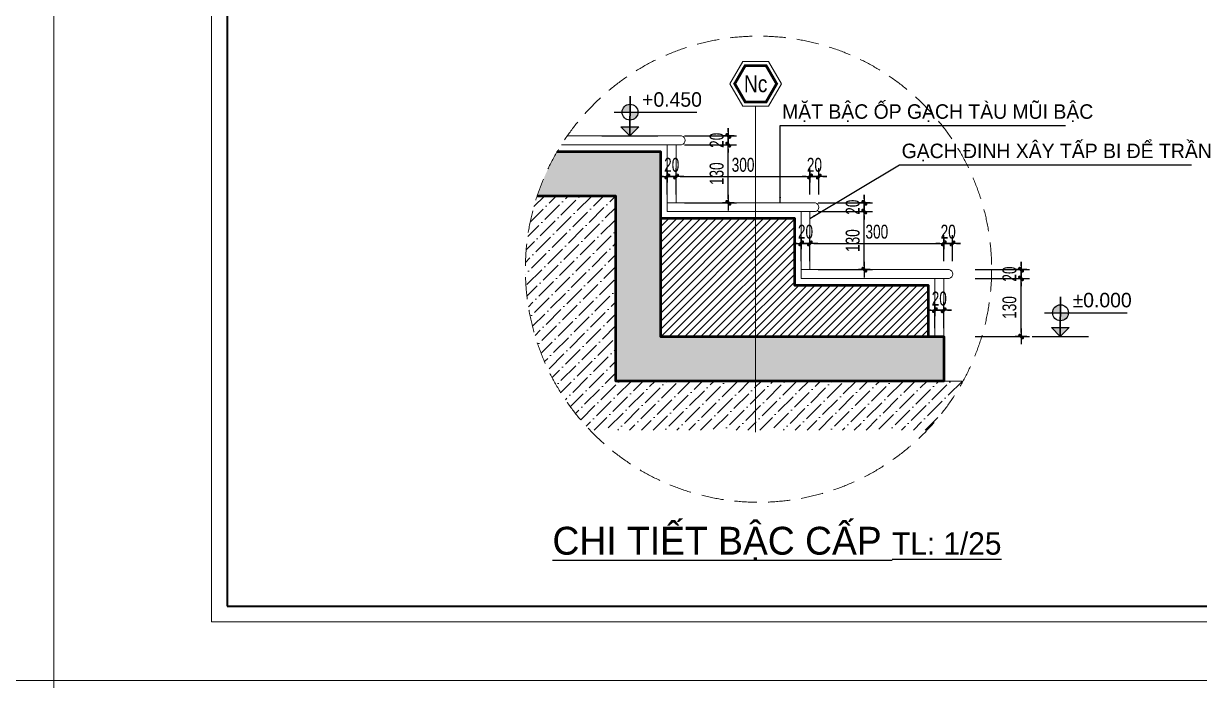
# Model space of a CAD drawing. Header units: inches. Extents: x 88947 to 296847, y 35049 to 161062.
# Drawn here: x 207612 to 212886, y 77053 to 80001 of the extents above; entities that cross this region are included whole.
import ezdxf

# ---------------------------------------------------------------- set-up
doc = ezdxf.new("R2010")
doc.units = ezdxf.units.IN
doc.header["$MEASUREMENT"] = 0
doc.header["$PDMODE"] = 1
doc.linetypes.add('DASHED', pattern=[0.75, 0.5, -0.25])
for name, color, linetype, lineweight in [('A-Dims', 145, 'Continuous', 25), ('A-Text', 30, 'Continuous', 9), ('A-Wall', 2, 'Continuous', 35), ('DIM', 7, 'Continuous', 25), ('HACTH', 8, 'Continuous', 5), ('HATCH', 8, 'Continuous', 5), ('KHUNG 2', 144, 'Continuous', 18), ('KY HIEU', 4, 'Continuous', 25), ('NETMANH', 192, 'Continuous', 18), ('netthay', 254, 'Continuous', 25), ('THAY', 3, 'Continuous', 18), ('TUONG', 4, 'Continuous', 50)]:
    doc.layers.add(name, color=color, linetype=linetype, lineweight=lineweight)
doc.layers.add('text', color=2, linetype='Continuous')
doc.styles.add('DDCo-B-Helve-condense', font='VHELVCB.TTF')
doc.styles.add('FRANKO', font='VFRANKO.TTF')
doc.styles.add('TEXT', font='VHELVCN.TTF')
doc.styles.add('VNI-HELVE-CONDENSE', font='VNARIAL.TTF', dxfattribs={"width": 0.7})
doc.dimstyles.new('TAS-25', dxfattribs={"dimscale": 25, "dimtxt": 2.5, "dimasz": 0.7, "dimexe": 1.5, "dimexo": 1.5, "dimgap": 0.8, "dimtad": 1, "dimdec": 0, "dimlfac": 0.5, "dimzin": 3, "dimdsep": 46, "dimtxsty": 'VNI-HELVE-CONDENSE', "dimblk": 'TICK', "dimcen": 2.5, "dimclrt": 71, "dimazin": 2, "dimtfac": 0.75, "dimtdec": 0, "dimtix": 1, "dimtmove": 2, "dimatfit": 2, "dimldrblk": 'TICK123', "dimfxl": 1.5, "dimtolj": 1, "dimtzin": 0, "dimarcsym": 0})
doc.dimstyles.new('TL 50', dxfattribs={"dimscale": 50, "dimtxt": 1.25, "dimasz": 0.5, "dimexe": 1, "dimexo": 1, "dimgap": 0.5, "dimtad": 1, "dimdec": 0, "dimzin": 3, "dimdsep": 46, "dimtxsty": 'VNI-HELVE-CONDENSE', "dimblk": 'DOT', "dimcen": 2, "dimclrt": 7, "dimazin": 2, "dimtfac": 0.75, "dimtdec": 0, "dimtix": 1, "dimtmove": 2, "dimatfit": 2, "dimfxl": 1.5, "dimtolj": 1, "dimtzin": 0, "dimarcsym": 0})

# ---------------------------------------------------------------- blocks, each defined once
blk = doc.blocks.new('khung ten')
at = {"layer": 'A-Wall', "ltscale": 0.7}
blk.add_lwpolyline([(267204.1, -219099.4), (305804.1, -219099.4), (305804.1, -190799.4), (267204.1, -190799.4)], close=True, dxfattribs=at)
at = {"layer": 'KHUNG 2', "ltscale": 0.7}
blk.add_lwpolyline([(267004.1, -219299.4), (306004.1, -219299.4), (306004.1, -190599.4), (267004.1, -190599.4)], close=True, dxfattribs=at)
at = {"layer": 'NETMANH', "ltscale": 0.7}
blk.add_lwpolyline([(265004.1, -220042.3), (307004.1, -220042.3), (307004.1, -190342.3), (265004.1, -190342.3)], close=True, dxfattribs=at)
blk = doc.blocks.new('TICK')
at = {"layer": 'A-Dims', "color": 1}
for p, q in [((-2, 0), (2, 0)), ((0, 1.5), (0, -1.5))]:
    blk.add_line(p, q, dxfattribs=at)
at = {"layer": 'A-Dims', "color": 1, "const_width": 0.788}
blk.add_lwpolyline([(-0.33, -0.35), (0.38, 0.38)], dxfattribs=at)
at = {"layer": 'A-Dims', "color": 1, "const_width": 0.394}
for points in [[(0.24, 0.52, -0.414214), (0.52, 0.52, -1)], [(0.52, 0.52, -0.414214), (0.52, 0.24, -1)], [(-0.47, -0.21, 0.414214), (-0.47, -0.49, 1)], [(-0.47, -0.49, 0.414214), (-0.19, -0.49, 1)]]:
    blk.add_lwpolyline(points, format="xyb", dxfattribs=at)
blk = doc.blocks.new('*D2857')
at = {"layer": 'Defpoints', "color": 0}
for p in [(211738.9, 78714.6), (211698.9, 78596.9), (211738.9, 78596.9)]:
    blk.add_point(p, dxfattribs=at)
at = {"layer": 'DIM', "color": 0, "lineweight": -2}
for p, q in [((211698.9, 78634.4), (211698.9, 78752.1)), ((211738.9, 78634.4), (211738.9, 78752.1)), ((211681.4, 78714.6), (211663.9, 78714.6)), ((211698.9, 78714.6), (211738.9, 78714.6)), ((211756.4, 78714.6), (211773.9, 78714.6))]:
    blk.add_line(p, q, dxfattribs=at)
at = {"layer": 'DIM', "color": 0, "lineweight": -2, "xscale": 17.5, "yscale": 17.5, "zscale": 17.5}
blk.add_blockref('TICK', (211698.9, 78714.6), dxfattribs=at)
at = {"layer": 'DIM', "color": 0, "lineweight": -2, "xscale": 17.5, "yscale": 17.5, "zscale": 17.5, "rotation": 180}
blk.add_blockref('TICK', (211738.9, 78714.6), dxfattribs=at)
at = {"layer": 'DIM', "color": 71, "insert": (211718.9, 78766.5), "char_height": 62.5, "attachment_point": 5, "style": 'VNI-HELVE-CONDENSE'}
blk.add_mtext('\\A1;20', dxfattribs=at)
blk = doc.blocks.new('TICK123')
at = {"layer": 'A-Dims', "color": 1}
blk.add_lwpolyline([(0.05, 0, 0, 0.84, 0), (-2.11, 0, 8.4, 8.4, 0)], format="xyseb", dxfattribs=at)
blk = doc.blocks.new('*D1794')
at = {"layer": 'Defpoints', "color": 0}
for p in [(211738.9, 79014.6), (211138.9, 78896.9), (211738.9, 78896.9)]:
    blk.add_point(p, dxfattribs=at)
at = {"layer": 'DIM', "color": 0, "lineweight": -2}
for p, q in [((211138.9, 78934.4), (211138.9, 79052.1)), ((211156.4, 79014.6), (211721.4, 79014.6)), ((211738.9, 78934.4), (211738.9, 79052.1))]:
    blk.add_line(p, q, dxfattribs=at)
at = {"layer": 'DIM', "color": 0, "lineweight": -2, "xscale": 17.5, "yscale": 17.5, "zscale": 17.5, "rotation": 180}
blk.add_blockref('TICK', (211138.9, 79014.6), dxfattribs=at)
at = {"layer": 'DIM', "color": 0, "lineweight": -2, "xscale": 17.5, "yscale": 17.5, "zscale": 17.5}
blk.add_blockref('TICK', (211738.9, 79014.6), dxfattribs=at)
at = {"layer": 'DIM', "color": 71, "insert": (211438.9, 79066.6), "char_height": 62.5, "attachment_point": 5, "style": 'VNI-HELVE-CONDENSE'}
blk.add_mtext('\\A1;300', dxfattribs=at)
blk = doc.blocks.new('*D1795')
at = {"layer": 'Defpoints', "color": 0}
for p in [(211778.9, 79014.6), (211738.9, 78896.9), (211778.9, 78896.9)]:
    blk.add_point(p, dxfattribs=at)
at = {"layer": 'DIM', "color": 0, "lineweight": -2}
for p, q in [((211721.4, 79014.6), (211703.9, 79014.6)), ((211738.9, 78934.4), (211738.9, 79052.1)), ((211738.9, 79014.6), (211778.9, 79014.6)), ((211778.9, 78934.4), (211778.9, 79052.1)), ((211796.4, 79014.6), (211813.9, 79014.6))]:
    blk.add_line(p, q, dxfattribs=at)
at = {"layer": 'DIM', "color": 0, "lineweight": -2, "xscale": 17.5, "yscale": 17.5, "zscale": 17.5}
blk.add_blockref('TICK', (211738.9, 79014.6), dxfattribs=at)
at = {"layer": 'DIM', "color": 0, "lineweight": -2, "xscale": 17.5, "yscale": 17.5, "zscale": 17.5, "rotation": 180}
blk.add_blockref('TICK', (211778.9, 79014.6), dxfattribs=at)
at = {"layer": 'DIM', "color": 71, "insert": (211758.9, 79066.5), "char_height": 62.5, "attachment_point": 5, "style": 'VNI-HELVE-CONDENSE'}
blk.add_mtext('\\A1;20', dxfattribs=at)
blk = doc.blocks.new('*D1796')
at = {"layer": 'Defpoints', "color": 0}
for p in [(211138.9, 79014.6), (211098.9, 78896.9), (211138.9, 78896.9)]:
    blk.add_point(p, dxfattribs=at)
at = {"layer": 'DIM', "color": 0, "lineweight": -2}
for p, q in [((211081.4, 79014.6), (211063.9, 79014.6)), ((211098.9, 78934.4), (211098.9, 79052.1)), ((211098.9, 79014.6), (211138.9, 79014.6)), ((211138.9, 78934.4), (211138.9, 79052.1)), ((211156.4, 79014.6), (211173.9, 79014.6))]:
    blk.add_line(p, q, dxfattribs=at)
at = {"layer": 'DIM', "color": 0, "lineweight": -2, "xscale": 17.5, "yscale": 17.5, "zscale": 17.5}
blk.add_blockref('TICK', (211098.9, 79014.6), dxfattribs=at)
at = {"layer": 'DIM', "color": 0, "lineweight": -2, "xscale": 17.5, "yscale": 17.5, "zscale": 17.5, "rotation": 180}
blk.add_blockref('TICK', (211138.9, 79014.6), dxfattribs=at)
at = {"layer": 'DIM', "color": 71, "insert": (211118.9, 79066.5), "char_height": 62.5, "attachment_point": 5, "style": 'VNI-HELVE-CONDENSE'}
blk.add_mtext('\\A1;20', dxfattribs=at)
blk = doc.blocks.new('*D1797')
at = {"layer": 'Defpoints', "color": 0}
for p in [(211138.9, 79314.6), (210538.9, 79196.9), (211138.9, 79196.9)]:
    blk.add_point(p, dxfattribs=at)
at = {"layer": 'DIM', "color": 0, "lineweight": -2}
for p, q in [((210538.9, 79234.4), (210538.9, 79352.1)), ((211138.9, 79234.4), (211138.9, 79352.1)), ((210556.4, 79314.6), (211121.4, 79314.6))]:
    blk.add_line(p, q, dxfattribs=at)
at = {"layer": 'DIM', "color": 0, "lineweight": -2, "xscale": 17.5, "yscale": 17.5, "zscale": 17.5, "rotation": 180}
blk.add_blockref('TICK', (210538.9, 79314.6), dxfattribs=at)
at = {"layer": 'DIM', "color": 0, "lineweight": -2, "xscale": 17.5, "yscale": 17.5, "zscale": 17.5}
blk.add_blockref('TICK', (211138.9, 79314.6), dxfattribs=at)
at = {"layer": 'DIM', "color": 71, "insert": (210838.9, 79366.6), "char_height": 62.5, "attachment_point": 5, "style": 'VNI-HELVE-CONDENSE'}
blk.add_mtext('\\A1;300', dxfattribs=at)
blk = doc.blocks.new('*D1798')
at = {"layer": 'Defpoints', "color": 0}
for p in [(211178.9, 79314.6), (211138.9, 79196.9), (211178.9, 79196.9)]:
    blk.add_point(p, dxfattribs=at)
at = {"layer": 'DIM', "color": 0, "lineweight": -2}
for p, q in [((211138.9, 79234.4), (211138.9, 79352.1)), ((211178.9, 79234.4), (211178.9, 79352.1)), ((211121.4, 79314.6), (211103.9, 79314.6)), ((211138.9, 79314.6), (211178.9, 79314.6)), ((211196.4, 79314.6), (211213.9, 79314.6))]:
    blk.add_line(p, q, dxfattribs=at)
at = {"layer": 'DIM', "color": 0, "lineweight": -2, "xscale": 17.5, "yscale": 17.5, "zscale": 17.5}
blk.add_blockref('TICK', (211138.9, 79314.6), dxfattribs=at)
at = {"layer": 'DIM', "color": 0, "lineweight": -2, "xscale": 17.5, "yscale": 17.5, "zscale": 17.5, "rotation": 180}
blk.add_blockref('TICK', (211178.9, 79314.6), dxfattribs=at)
at = {"layer": 'DIM', "color": 71, "insert": (211158.9, 79366.5), "char_height": 62.5, "attachment_point": 5, "style": 'VNI-HELVE-CONDENSE'}
blk.add_mtext('\\A1;20', dxfattribs=at)
blk = doc.blocks.new('*D1799')
at = {"layer": 'Defpoints', "color": 0}
for p in [(210538.9, 79314.6), (210498.9, 79196.9), (210538.9, 79196.9)]:
    blk.add_point(p, dxfattribs=at)
at = {"layer": 'DIM', "color": 0, "lineweight": -2}
for p, q in [((210498.9, 79234.4), (210498.9, 79352.1)), ((210538.9, 79234.4), (210538.9, 79352.1)), ((210481.4, 79314.6), (210463.9, 79314.6)), ((210498.9, 79314.6), (210538.9, 79314.6)), ((210556.4, 79314.6), (210573.9, 79314.6))]:
    blk.add_line(p, q, dxfattribs=at)
at = {"layer": 'DIM', "color": 0, "lineweight": -2, "xscale": 17.5, "yscale": 17.5, "zscale": 17.5}
blk.add_blockref('TICK', (210498.9, 79314.6), dxfattribs=at)
at = {"layer": 'DIM', "color": 0, "lineweight": -2, "xscale": 17.5, "yscale": 17.5, "zscale": 17.5, "rotation": 180}
blk.add_blockref('TICK', (210538.9, 79314.6), dxfattribs=at)
at = {"layer": 'DIM', "color": 71, "insert": (210518.9, 79366.5), "char_height": 62.5, "attachment_point": 5, "style": 'VNI-HELVE-CONDENSE'}
blk.add_mtext('\\A1;20', dxfattribs=at)
blk = doc.blocks.new('*D1800')
at = {"layer": 'Defpoints', "color": 0}
for p in [(211841.9, 78856.9), (212085.6, 78856.9), (211841.9, 78596.9)]:
    blk.add_point(p, dxfattribs=at)
at = {"layer": 'DIM', "color": 0, "lineweight": -2}
for p, q in [((211879.4, 78856.9), (212123.1, 78856.9)), ((212085.6, 78614.4), (212085.6, 78839.4)), ((211879.4, 78596.9), (212123.1, 78596.9))]:
    blk.add_line(p, q, dxfattribs=at)
at = {"layer": 'DIM', "color": 0, "lineweight": -2, "xscale": 17.5, "yscale": 17.5, "zscale": 17.5}
for p, rotation in [((212085.6, 78856.9), 90), ((212085.6, 78596.9), 270)]:
    blk.add_blockref('TICK', p, dxfattribs=dict(at, rotation=rotation))
at = {"layer": 'DIM', "color": 71, "insert": (212033.6, 78726.9), "char_height": 62.5, "attachment_point": 5, "rotation": 90, "style": 'VNI-HELVE-CONDENSE'}
blk.add_mtext('\\A1;130', dxfattribs=at)
blk = doc.blocks.new('*D1801')
at = {"layer": 'Defpoints', "color": 0}
for p in [(211841.9, 78896.9), (211841.9, 78856.9), (212085.6, 78896.9)]:
    blk.add_point(p, dxfattribs=at)
at = {"layer": 'DIM', "color": 0, "lineweight": -2}
for p, q in [((212085.6, 78914.4), (212085.6, 78931.9)), ((211879.4, 78896.9), (212123.1, 78896.9)), ((211879.4, 78856.9), (212123.1, 78856.9)), ((212085.6, 78856.9), (212085.6, 78896.9)), ((212085.6, 78839.4), (212085.6, 78821.9))]:
    blk.add_line(p, q, dxfattribs=at)
at = {"layer": 'DIM', "color": 0, "lineweight": -2, "xscale": 17.5, "yscale": 17.5, "zscale": 17.5}
for p, rotation in [((212085.6, 78896.9), 270), ((212085.6, 78856.9), 90)]:
    blk.add_blockref('TICK', p, dxfattribs=dict(at, rotation=rotation))
at = {"layer": 'DIM', "color": 71, "insert": (212033.7, 78876.9), "char_height": 62.5, "attachment_point": 5, "rotation": 90, "style": 'VNI-HELVE-CONDENSE'}
blk.add_mtext('\\A1;20', dxfattribs=at)
blk = doc.blocks.new('*D1802')
at = {"layer": 'Defpoints', "color": 0}
for p in [(211138.9, 79156.9), (211382.6, 79156.9), (211138.9, 78896.9)]:
    blk.add_point(p, dxfattribs=at)
at = {"layer": 'DIM', "color": 0, "lineweight": -2}
for p, q in [((211176.4, 79156.9), (211420.1, 79156.9)), ((211382.6, 78914.4), (211382.6, 79139.4)), ((211176.4, 78896.9), (211420.1, 78896.9))]:
    blk.add_line(p, q, dxfattribs=at)
at = {"layer": 'DIM', "color": 0, "lineweight": -2, "xscale": 17.5, "yscale": 17.5, "zscale": 17.5}
for p, rotation in [((211382.6, 79156.9), 90), ((211382.6, 78896.9), 270)]:
    blk.add_blockref('TICK', p, dxfattribs=dict(at, rotation=rotation))
at = {"layer": 'DIM', "color": 71, "insert": (211330.7, 79026.9), "char_height": 62.5, "attachment_point": 5, "rotation": 90, "style": 'VNI-HELVE-CONDENSE'}
blk.add_mtext('\\A1;130', dxfattribs=at)
blk = doc.blocks.new('*D1803')
at = {"layer": 'Defpoints', "color": 0}
for p in [(211138.9, 79196.9), (211382.6, 79196.9), (211138.9, 79156.9)]:
    blk.add_point(p, dxfattribs=at)
at = {"layer": 'DIM', "color": 0, "lineweight": -2}
for p, q in [((211382.6, 79214.4), (211382.6, 79231.9)), ((211176.4, 79196.9), (211420.1, 79196.9)), ((211382.6, 79156.9), (211382.6, 79196.9)), ((211176.4, 79156.9), (211420.1, 79156.9)), ((211382.6, 79139.4), (211382.6, 79121.9))]:
    blk.add_line(p, q, dxfattribs=at)
at = {"layer": 'DIM', "color": 0, "lineweight": -2, "xscale": 17.5, "yscale": 17.5, "zscale": 17.5}
for p, rotation in [((211382.6, 79196.9), 270), ((211382.6, 79156.9), 90)]:
    blk.add_blockref('TICK', p, dxfattribs=dict(at, rotation=rotation))
at = {"layer": 'DIM', "color": 71, "insert": (211330.7, 79176.9), "char_height": 62.5, "attachment_point": 5, "rotation": 90, "style": 'VNI-HELVE-CONDENSE'}
blk.add_mtext('\\A1;20', dxfattribs=at)
blk = doc.blocks.new('*D1804')
at = {"layer": 'Defpoints', "color": 0}
for p in [(210538.9, 79456.9), (210772.6, 79456.9), (210538.9, 79196.9)]:
    blk.add_point(p, dxfattribs=at)
at = {"layer": 'DIM', "color": 0, "lineweight": -2}
for p, q in [((210576.4, 79456.9), (210810.1, 79456.9)), ((210772.6, 79214.4), (210772.6, 79439.4)), ((210576.4, 79196.9), (210810.1, 79196.9))]:
    blk.add_line(p, q, dxfattribs=at)
at = {"layer": 'DIM', "color": 0, "lineweight": -2, "xscale": 17.5, "yscale": 17.5, "zscale": 17.5}
for p, rotation in [((210772.6, 79456.9), 90), ((210772.6, 79196.9), 270)]:
    blk.add_blockref('TICK', p, dxfattribs=dict(at, rotation=rotation))
at = {"layer": 'DIM', "color": 71, "insert": (210720.6, 79326.9), "char_height": 62.5, "attachment_point": 5, "rotation": 90, "style": 'VNI-HELVE-CONDENSE'}
blk.add_mtext('\\A1;130', dxfattribs=at)
blk = doc.blocks.new('*D1805')
at = {"layer": 'Defpoints', "color": 0}
for p in [(210538.9, 79496.9), (210772.6, 79496.9), (210538.9, 79456.9)]:
    blk.add_point(p, dxfattribs=at)
at = {"layer": 'DIM', "color": 0, "lineweight": -2}
for p, q in [((210576.4, 79496.9), (210810.1, 79496.9)), ((210772.6, 79514.4), (210772.6, 79531.9)), ((210772.6, 79456.9), (210772.6, 79496.9)), ((210576.4, 79456.9), (210810.1, 79456.9)), ((210772.6, 79439.4), (210772.6, 79421.9))]:
    blk.add_line(p, q, dxfattribs=at)
at = {"layer": 'DIM', "color": 0, "lineweight": -2, "xscale": 17.5, "yscale": 17.5, "zscale": 17.5}
for p, rotation in [((210772.6, 79496.9), 270), ((210772.6, 79456.9), 90)]:
    blk.add_blockref('TICK', p, dxfattribs=dict(at, rotation=rotation))
at = {"layer": 'DIM', "color": 71, "insert": (210720.7, 79476.9), "char_height": 62.5, "attachment_point": 5, "rotation": 90, "style": 'VNI-HELVE-CONDENSE'}
blk.add_mtext('\\A1;20', dxfattribs=at)
blk = doc.blocks.new('_Dot')
at = {"layer": 'netthay', "color": 0, "lineweight": -2}
blk.add_line((-0.5, 0), (-1, 0), dxfattribs=at)
at = {"layer": 'netthay', "color": 0, "const_width": 0.5}
blk.add_lwpolyline([(-0.25, 0, 1), (0.25, 0, 1)], format="xyb", close=True, dxfattribs=at)
blk = doc.blocks.new('A$C688775B1')
h = blk.add_hatch(color=256)
h.paths.add_polyline_path([(332, 278), (332, 372, 0.414214), (239, 278)])
h.paths.add_polyline_path([(332, 278), (332, 185, 0.414214), (426, 278)])
h = blk.add_hatch(color=256)
h.paths.add_polyline_path([(434, 104), (330, 104), (330, 0)])
h.paths.add_polyline_path([(330, 104), (226, 104), (330, 0)])
for p, q in [((332, 465), (330, 0)), ((330, 0), (332, 465)), ((145, 278), (1114, 278)), ((0, 0), (660, 0)), ((330, 0), (226, 104)), ((226, 104), (434, 104)), ((330, 0), (434, 104))]:
    blk.add_line(p, q)
blk.add_circle((332, 278), 93.5)
at = {"style": 'TEXT'}
blk.add_attdef('CAO ÑOÄ', (474, 342), '', height=170, dxfattribs=at)

msp = doc.modelspace()

# ---------------------------------------------------------------- hatches: boundary and pattern name
at = {"layer": 'HACTH'}
h = msp.add_hatch(dxfattribs=at)
h.set_pattern_fill('ANSI31', color=256, scale=200, style=0)
h.set_pattern_definition([(45, (211509.897, 81897.226), (-17.67767, 17.67767), [])])
h.paths.add_polyline_path([(211668.9, 78826.9), (211068.9, 78826.9), (211068.9, 79126.9), (210468.9, 79126.9), (210468.9, 78596.9), (211668.9, 78596.9)])
at = {"layer": 'HATCH'}
h = msp.add_hatch(dxfattribs=at)
h.set_pattern_fill('CHAU-01', color=256, scale=10, style=0, pattern_type=2)
h.set_pattern_definition([(50, (224153.21, 76914.67), (71.72602, -6.27521), [7.5, -82.5]), (355, (224153.21, 76914.67), (-13.87513, 75.2192), [6, -66]), (100.4514, (224159.185, 76914.145), (57.85094, 68.94395), [6.37402, -70.1142]), (46.1842, (224153.21, 76934.67), (106.7241, -16.5519), [11.25, -123.75]), (96.6356, (224162.1, 76933.29), (93.4663, 97.4118), [9.561, -105.1713]), (351.1842, (224153.21, 76934.67), (93.4662, 97.4119), [9, -99]), (21, (224163.21, 76929.67), (59.6907, -40.2619), [7.5, -82.5]), (326, (224163.21, 76929.67), (24.33153, 72.515), [6, -66]), (71.4514, (224168.18, 76926.31), (84.02226, 32.25305), [6.37402, -70.1142]), (37.5, (224153.208, 76914.668), (1.215986, 33.289385), [0, -65.2, 0, -67, 0, -66.25]), (7.5, (224153.208, 76914.668), (26.30695, 39.44117), [0, -38.2, 0, -63.7, 0, -25.25]), (327.5, (224130.908, 76914.668), (53.382244, -2.255487), [0, -25, 0, -78, 0, -103.5]), (317.5, (224120.91, 76914.67), (58.31862, 10.0105), [0, -32.5, 0, -51.8, 0, -73.5]), (45, (224153.208, 76914.67), (-30.05204, 30.05204), []), (45, (224153.208, 76926.92), (-30.05204, 30.05204), [])])
edge = h.paths.add_edge_path()
edge.add_arc((210908.2, 78898.7), 1045.6, 149.6556, 161.7049)
edge.add_line((209915.5, 79226.9), (210268.9, 79226.9))
edge.add_line((210268.9, 79226.9), (210268.9, 78396.9))
edge.add_line((210268.9, 78396.9), (211738.9, 78396.9))
edge.add_line((211738.9, 78396.9), (211738.9, 78596.9))
edge.add_line((211738.9, 78596.9), (210468.9, 78596.9))
edge.add_line((210468.9, 78596.9), (210468.9, 79426.9))
edge.add_line((210468.9, 79426.9), (210005.9, 79426.9))
h = msp.add_hatch(dxfattribs=at)
h.set_pattern_fill('ANSI36', color=256, scale=300, style=0)
h.set_pattern_definition([(45, (209704.026, 81687.224), (19.88738, 72.9204), [93.75, -18.75, 0, -18.75])])
edge = h.paths.add_edge_path()
edge.add_arc((210908.2, 78898.7), 1045.6, 161.7049, 208.6804)
edge.add_line((209990.9, 78396.9), (210268.9, 78396.9))
edge.add_line((210268.9, 78396.9), (210268.9, 79226.9))
edge.add_line((210268.9, 79226.9), (209915.5, 79226.9))
edge = h.paths.add_edge_path()
edge.add_arc((210908.2, 78898.7), 1045.6, 316.3428, 331.3196)
edge.add_line((211825.5, 78396.9), (209990.9, 78396.9))
edge.add_arc((210908.2, 78898.7), 1045.6, 208.6804, 223.6572)
edge.add_line((210151.8, 78176.9), (211664.7, 78176.9))

# ---------------------------------------------------------------- linework, layer by layer
at = {"layer": 'HACTH', "color": 252}
msp.add_lwpolyline([(210779.7, 79730.6), (210837.6, 79830.7), (210953.2, 79830.7), (211011.1, 79730.6), (210953.2, 79630.4), (210837.6, 79630.4)], close=True, dxfattribs=at)
msp.add_lwpolyline([(210895.4, 79630.4), (210895.4, 78167.6)], dxfattribs=at)
at = {"layer": 'KHUNG 2', "linetype": 'DASHED', "ltscale": 200}
msp.add_circle((210908.2, 78898.7), 1045.6, dxfattribs=at)
at = {"layer": 'KY HIEU', "const_width": 12.5}
msp.add_lwpolyline([(210801.4, 79730.6), (210848.4, 79812), (210942.4, 79812), (210989.4, 79730.6), (210942.4, 79649.1), (210848.4, 79649.1)], close=True, dxfattribs=at)
at = {"layer": 'THAY'}
for p, q in [((210563.4, 79496.9), (210050.7, 79496.9)), ((210563.4, 79456.9), (210024.1, 79456.9)), ((211163.4, 79196.9), (210498.9, 79196.9)), ((211163.4, 79156.9), (210498.9, 79156.9)), ((211763.4, 78856.9), (211098.9, 78856.9))]:
    msp.add_line(p, q, dxfattribs=at)
for points in [[(210498.9, 79156.9), (210498.9, 79456.9)], [(210538.9, 79196.9), (210538.9, 79456.9), (210538.9, 79456.9)], [(211098.9, 78856.9), (211098.9, 79156.9)], [(211138.9, 78896.9), (211138.9, 79156.9), (211138.9, 79156.9)], [(211763.4, 78896.9), (211098.9, 78896.9)], [(211698.9, 78596.9), (211698.9, 78856.9)], [(211738.9, 78596.9), (211738.9, 78856.9), (211738.9, 78856.9)], [(211738.9, 78396.9), (211825.5, 78396.9)]]:
    msp.add_lwpolyline(points, dxfattribs=at)
for centre in [(210558.3, 79476.9), (211158.3, 79176.9), (211758.3, 78876.9)]:
    msp.add_arc(centre, 20.7, 284.4486, 75.5514, dxfattribs=at)
at = {"layer": 'TUONG'}
for points in [[(210005.9, 79426.9), (210468.9, 79426.9), (210468.9, 78596.9), (211738.9, 78596.9), (211738.9, 78396.9), (210268.9, 78396.9), (210268.9, 79226.9), (209915.5, 79226.9)], [(210468.9, 79126.9), (211068.9, 79126.9), (211068.9, 78826.9), (211668.9, 78826.9), (211668.9, 78596.9)]]:
    msp.add_lwpolyline(points, dxfattribs=at)

# ---------------------------------------------------------------- block references
at = {"layer": 'A-Text'}
for p, xscale, yscale, zscale in [((-9348.5, 232654.8), 0.7071428571362048, 0.7071428573544836, 0.7071428573664265), ((114049.4, 154854.2), 0.3535714285681024, 0.3535714286845177, 0.3535714286832132), ((-9348.5, 211652.7), 0.7071428571362048, 0.7071428573544836, 0.7071428573664265), ((114049.4, 144353.1), 0.3535714285681024, 0.3535714286845177, 0.3535714286832132)]:
    msp.add_blockref('khung ten', p, dxfattribs=dict(at, xscale=xscale, yscale=yscale, zscale=zscale))
at = {"layer": 'DIM'}
ref = msp.add_blockref('A$C688775B1', (210205, 79496.9), dxfattribs=dict(at, xscale=0.3823529411747586, yscale=0.3823529411747586, zscale=0.3823529411764706))
ref.add_attrib('CAO ÑOÄ', '+0.450', (210386.1, 79627.6), dxfattribs={"layer": '0', "height": 65, "style": 'FRANKO'})
ref = msp.add_blockref('A$C688775B1', (212135.6, 78596.9), dxfattribs=dict(at, xscale=0.3823529411747586, yscale=0.3823529411747586, zscale=0.3823529411764706))
ref.add_attrib('CAO ÑOÄ', '%%P0.000', (212316.7, 78727.6), dxfattribs={"layer": '0', "height": 65, "style": 'FRANKO'})

# ---------------------------------------------------------------- texts
at = {"layer": 'KY HIEU', "style": 'DDCo-B-Helve-condense'}
msp.add_text('Nc', height=75, dxfattribs=at).set_placement((210843.1, 79692.9))
at = {"layer": 'text', "style": 'FRANKO'}
for s, p in [('MAËT BAÄC OÁP GAÏCH TAØU MUÕI BAÄC', (211013.9, 79573.5)), ('GAÏCH ÑINH XAÂY TAÁP BI ÑEÅ TRAÀN', (211550.2, 79396.9))]:
    msp.add_text(s, height=65, dxfattribs=at).set_placement(p)
at = {"layer": 'text', "insert": (209984, 77743), "char_height": 125, "width": 5864.249, "attachment_point": 1, "style": 'FRANKO'}
msp.add_mtext('{\\LCHI TIEÁT BAÄC CAÁP \\H0.8x;TL: 1/25}', dxfattribs=at)

# ---------------------------------------------------------------- dimensions: what is measured, and where the dimension line sits
at = {"layer": 'DIM'}
for base, p1, p2, picture, middle in [((210772.6, 79496.9), (210538.9, 79456.9), (210538.9, 79496.9), '*D1805', (210720.7, 79476.9)), ((210772.6, 79456.9), (210538.9, 79196.9), (210538.9, 79456.9), '*D1804', (210720.6, 79326.9)), ((211382.6, 79196.9), (211138.9, 79156.9), (211138.9, 79196.9), '*D1803', (211330.7, 79176.9)), ((211382.6, 79156.9), (211138.9, 78896.9), (211138.9, 79156.9), '*D1802', (211330.7, 79026.9)), ((212085.6, 78896.9), (211841.9, 78856.9), (211841.9, 78896.9), '*D1801', (212033.7, 78876.9)), ((212085.6, 78856.9), (211841.9, 78596.9), (211841.9, 78856.9), '*D1800', (212033.6, 78726.9))]:
    dim = msp.add_linear_dim(base=base, p1=p1, p2=p2, angle=90, dimstyle='TAS-25', dxfattribs=at)
    dim.commit()
    dim.dimension.update_dxf_attribs({"geometry": picture, "text_midpoint": middle})
for base, p1, p2, picture, middle in [((210538.9, 79314.6), (210498.9, 79196.9), (210538.9, 79196.9), '*D1799', (210518.9, 79366.5)), ((211138.9, 79314.6), (210538.9, 79196.9), (211138.9, 79196.9), '*D1797', (210838.9, 79366.6)), ((211178.9, 79314.6), (211138.9, 79196.9), (211178.9, 79196.9), '*D1798', (211158.9, 79366.5)), ((211138.9, 79014.6), (211098.9, 78896.9), (211138.9, 78896.9), '*D1796', (211118.9, 79066.5)), ((211738.9, 79014.6), (211138.9, 78896.9), (211738.9, 78896.9), '*D1794', (211438.9, 79066.6)), ((211778.9, 79014.6), (211738.9, 78896.9), (211778.9, 78896.9), '*D1795', (211758.9, 79066.5)), ((211738.9, 78714.6), (211698.9, 78596.9), (211738.9, 78596.9), '*D2857', (211718.9, 78766.5))]:
    dim = msp.add_linear_dim(base=base, p1=p1, p2=p2, dimstyle='TAS-25', dxfattribs=at)
    dim.commit()
    dim.dimension.update_dxf_attribs({"geometry": picture, "text_midpoint": middle})

# ---------------------------------------------------------------- leaders
at = {"layer": 'HACTH'}
for points in [[(211004.7, 79196.9), (211004.7, 79544.1), (212285.2, 79544.1)], [(211138.9, 79126.2), (211540.9, 79367.6), (212850.4, 79367.6)]]:
    msp.add_leader(points, dimstyle='TL 50', override={"dimgap": 0.5, "dimtad": 0}, dxfattribs=at)

doc.saveas('drawing.dxf')
